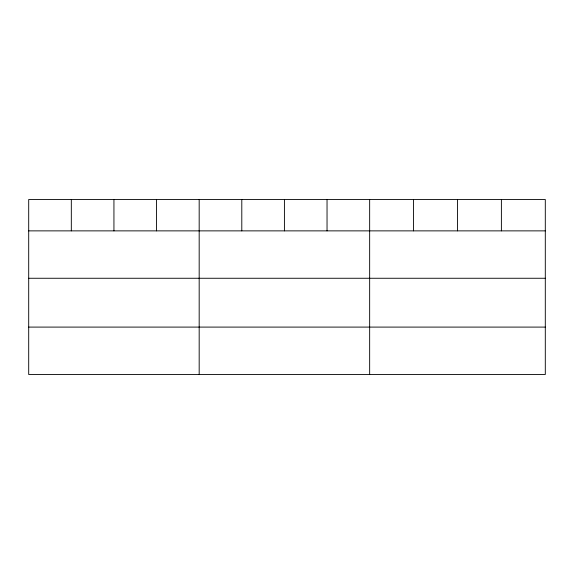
<?xml version="1.0" encoding="UTF-8"?>
<svg xmlns="http://www.w3.org/2000/svg" width="574" height="574" viewBox="0 0 574 574"><rect width="100%" height="100%" fill="white"/><g stroke="black" fill="none" stroke-linecap="round" stroke-linejoin="round"><path stroke-width="0.86" d="M545.3 278.261L545.3 199.515L28.7 199.515L28.7 374.485L545.3 374.485L545.3 278.261L28.7 278.261M28.7 230.87L545.3 230.87M28.7 327.094L545.3 327.094M501.389 199.515L501.389 230.87M457.478 199.515L457.478 230.87M413.567 199.515L413.567 230.87M369.656 199.515L369.656 374.485M327.037 199.515L327.037 230.87M284.417 199.515L284.417 230.87M241.798 199.515L241.798 230.87M199.178 199.515L199.178 374.485M156.559 199.515L156.559 230.87M113.939 199.515L113.939 230.87M71.32 199.515L71.32 230.87"/></g></svg>
